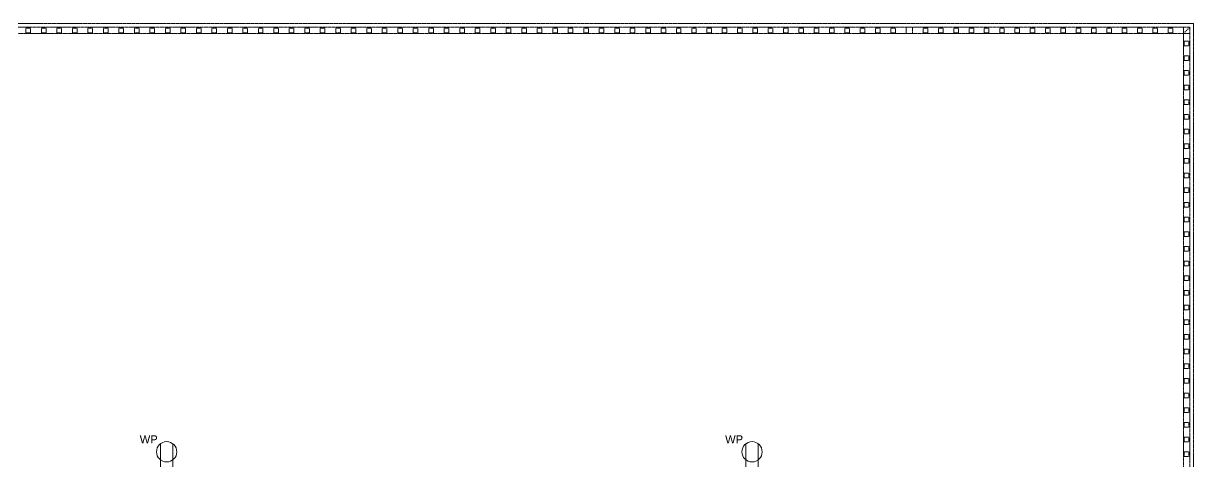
# Model space of a CAD drawing. Header units: inches. Extents: x 99 to 15695, y -7208 to 2559.
# Drawn here: x 11046.4 to 11424, y -6725.2 to -6583.8 of the extents above; entities that cross this region are included whole.
import ezdxf

# ---------------------------------------------------------------- set-up
doc = ezdxf.new("R2010")
doc.units = ezdxf.units.IN
doc.header["$LTSCALE"] = 96
doc.header["$MEASUREMENT"] = 0
doc.linetypes.add('DASHDOTX2', pattern=[2, 1, -0.5, 0, -0.5])
doc.layers.get('0').update_dxf_attribs({"lineweight": 5})
doc.layers.add('Electrical', color=7, linetype='Continuous', lineweight=20, true_color=0xff0a0a)
doc.layers.add('Hatch', color=7, linetype='Continuous', lineweight=0, true_color=0x919191)
doc.styles.get("Standard").update_dxf_attribs({"font": 'arial.ttf'})

# ---------------------------------------------------------------- blocks, each defined once
blk = doc.blocks.new('Duplex (weatherproof)')
at = {"layer": 'Electrical', "transparency": 33554687}
for p, q in [((0.67, 8.29), (0.67, 0)), ((4.65, 8.38), (4.65, 0))]:
    blk.add_line(p, q, dxfattribs=at)
blk.add_circle((2.68, 5.73), 3.25, dxfattribs=at)
at = {"layer": 'Electrical', "transparency": 33554687, "insert": (-5.94, 8.44), "char_height": 2.5628, "width": 5.8568, "attachment_point": 7}
blk.add_mtext('\\fArial|b0|i0|c0|p0;WP\\P', dxfattribs=at)

msp = doc.modelspace()

# ---------------------------------------------------------------- linework, layer by layer
at = {"layer": 'Hatch', "linetype": 'DASHDOTX2', "ltscale": 0.0006, "transparency": 33554687}
for p, q in [((10654.5, -6583.83), (11424, -6583.83)), ((11424, -6583.83), (11424, -6727.83))]:
    msp.add_line(p, q, dxfattribs=at)
for points in [[(10655.75, -6585.08), (11420.75, -6585.08), (11420.75, -6587.08), (10657.75, -6587.08)], [(11047.19, -6586.83), (11047.19, -6585.33), (11048.69, -6585.33), (11048.69, -6586.83)], [(11052.19, -6586.83), (11052.19, -6585.33), (11053.69, -6585.33), (11053.69, -6586.83)], [(11057.19, -6586.83), (11057.19, -6585.33), (11058.69, -6585.33), (11058.69, -6586.83)], [(11062.19, -6586.83), (11062.19, -6585.33), (11063.69, -6585.33), (11063.69, -6586.83)], [(11067.19, -6586.83), (11067.19, -6585.33), (11068.69, -6585.33), (11068.69, -6586.83)], [(11072.19, -6586.83), (11072.19, -6585.33), (11073.69, -6585.33), (11073.69, -6586.83)], [(11077.19, -6586.83), (11077.19, -6585.33), (11078.69, -6585.33), (11078.69, -6586.83)], [(11082.19, -6586.83), (11082.19, -6585.33), (11083.69, -6585.33), (11083.69, -6586.83)], [(11087.19, -6586.83), (11087.19, -6585.33), (11088.69, -6585.33), (11088.69, -6586.83)], [(11092.19, -6586.83), (11092.19, -6585.33), (11093.69, -6585.33), (11093.69, -6586.83)], [(11097.19, -6586.83), (11097.19, -6585.33), (11098.69, -6585.33), (11098.69, -6586.83)], [(11102.19, -6586.83), (11102.19, -6585.33), (11103.69, -6585.33), (11103.69, -6586.83)], [(11107.19, -6586.83), (11107.19, -6585.33), (11108.69, -6585.33), (11108.69, -6586.83)], [(11112.19, -6586.83), (11112.19, -6585.33), (11113.69, -6585.33), (11113.69, -6586.83)], [(11117.19, -6586.83), (11117.19, -6585.33), (11118.69, -6585.33), (11118.69, -6586.83)], [(11122.19, -6586.83), (11122.19, -6585.33), (11123.69, -6585.33), (11123.69, -6586.83)], [(11127.19, -6586.83), (11127.19, -6585.33), (11128.69, -6585.33), (11128.69, -6586.83)], [(11132.19, -6586.83), (11132.19, -6585.33), (11133.69, -6585.33), (11133.69, -6586.83)], [(11137.19, -6586.83), (11137.19, -6585.33), (11138.69, -6585.33), (11138.69, -6586.83)], [(11142.19, -6586.83), (11142.19, -6585.33), (11143.69, -6585.33), (11143.69, -6586.83)], [(11147.19, -6586.83), (11147.19, -6585.33), (11148.69, -6585.33), (11148.69, -6586.83)], [(11152.19, -6586.83), (11152.19, -6585.33), (11153.69, -6585.33), (11153.69, -6586.83)], [(11157.19, -6586.83), (11157.19, -6585.33), (11158.69, -6585.33), (11158.69, -6586.83)], [(11162.19, -6586.83), (11162.19, -6585.33), (11163.69, -6585.33), (11163.69, -6586.83)], [(11167.19, -6586.83), (11167.19, -6585.33), (11168.69, -6585.33), (11168.69, -6586.83)], [(11172.19, -6586.83), (11172.19, -6585.33), (11173.69, -6585.33), (11173.69, -6586.83)], [(11177.19, -6586.83), (11177.19, -6585.33), (11178.69, -6585.33), (11178.69, -6586.83)], [(11182.19, -6586.83), (11182.19, -6585.33), (11183.69, -6585.33), (11183.69, -6586.83)], [(11187.19, -6586.83), (11187.19, -6585.33), (11188.69, -6585.33), (11188.69, -6586.83)], [(11192.19, -6586.83), (11192.19, -6585.33), (11193.69, -6585.33), (11193.69, -6586.83)], [(11197.19, -6586.83), (11197.19, -6585.33), (11198.69, -6585.33), (11198.69, -6586.83)], [(11202.19, -6586.83), (11202.19, -6585.33), (11203.69, -6585.33), (11203.69, -6586.83)], [(11207.19, -6586.83), (11207.19, -6585.33), (11208.69, -6585.33), (11208.69, -6586.83)], [(11212.19, -6586.83), (11212.19, -6585.33), (11213.69, -6585.33), (11213.69, -6586.83)], [(11217.19, -6586.83), (11217.19, -6585.33), (11218.69, -6585.33), (11218.69, -6586.83)], [(11222.19, -6586.83), (11222.19, -6585.33), (11223.69, -6585.33), (11223.69, -6586.83)], [(11227.19, -6586.83), (11227.19, -6585.33), (11228.69, -6585.33), (11228.69, -6586.83)], [(11232.19, -6586.83), (11232.19, -6585.33), (11233.69, -6585.33), (11233.69, -6586.83)], [(11237.19, -6586.83), (11237.19, -6585.33), (11238.69, -6585.33), (11238.69, -6586.83)], [(11242.19, -6586.83), (11242.19, -6585.33), (11243.69, -6585.33), (11243.69, -6586.83)], [(11247.19, -6586.83), (11247.19, -6585.33), (11248.69, -6585.33), (11248.69, -6586.83)], [(11252.14, -6586.83), (11252.14, -6585.33), (11253.64, -6585.33), (11253.64, -6586.83)], [(11257.08, -6586.83), (11257.08, -6585.33), (11258.58, -6585.33), (11258.58, -6586.83)], [(11262.03, -6586.83), (11262.03, -6585.33), (11263.53, -6585.33), (11263.53, -6586.83)], [(11266.97, -6586.83), (11266.97, -6585.33), (11268.47, -6585.33), (11268.47, -6586.83)], [(11271.92, -6586.83), (11271.92, -6585.33), (11273.42, -6585.33), (11273.42, -6586.83)], [(11276.86, -6586.83), (11276.86, -6585.33), (11278.36, -6585.33), (11278.36, -6586.83)], [(11281.81, -6586.83), (11281.81, -6585.33), (11283.31, -6585.33), (11283.31, -6586.83)], [(11286.75, -6586.83), (11286.75, -6585.33), (11288.25, -6585.33), (11288.25, -6586.83)], [(11291.69, -6586.83), (11291.69, -6585.33), (11293.19, -6585.33), (11293.19, -6586.83)], [(11296.64, -6586.83), (11296.64, -6585.33), (11298.14, -6585.33), (11298.14, -6586.83)], [(11301.58, -6586.83), (11301.58, -6585.33), (11303.08, -6585.33), (11303.08, -6586.83)], [(11306.53, -6586.83), (11306.53, -6585.33), (11308.03, -6585.33), (11308.03, -6586.83)], [(11311.47, -6586.83), (11311.47, -6585.33), (11312.97, -6585.33), (11312.97, -6586.83)], [(11316.42, -6586.83), (11316.42, -6585.33), (11317.92, -6585.33), (11317.92, -6586.83)], [(11321.36, -6586.83), (11321.36, -6585.33), (11322.86, -6585.33), (11322.86, -6586.83)], [(11326.31, -6586.83), (11326.31, -6585.33), (11327.81, -6585.33), (11327.81, -6586.83)], [(11331.25, -6587.08), (11331.25, -6585.08), (11333.25, -6585.08), (11333.25, -6587.08)], [(11336.69, -6586.83), (11336.69, -6585.33), (11338.19, -6585.33), (11338.19, -6586.83)], [(11341.64, -6586.83), (11341.64, -6585.33), (11343.14, -6585.33), (11343.14, -6586.83)], [(11346.58, -6586.83), (11346.58, -6585.33), (11348.08, -6585.33), (11348.08, -6586.83)], [(11351.53, -6586.83), (11351.53, -6585.33), (11353.03, -6585.33), (11353.03, -6586.83)], [(11356.47, -6586.83), (11356.47, -6585.33), (11357.97, -6585.33), (11357.97, -6586.83)], [(11361.42, -6586.83), (11361.42, -6585.33), (11362.92, -6585.33), (11362.92, -6586.83)], [(11366.36, -6586.83), (11366.36, -6585.33), (11367.86, -6585.33), (11367.86, -6586.83)], [(11371.31, -6586.83), (11371.31, -6585.33), (11372.81, -6585.33), (11372.81, -6586.83)], [(11376.25, -6586.83), (11376.25, -6585.33), (11377.75, -6585.33), (11377.75, -6586.83)], [(11381.19, -6586.83), (11381.19, -6585.33), (11382.69, -6585.33), (11382.69, -6586.83)], [(11386.14, -6586.83), (11386.14, -6585.33), (11387.64, -6585.33), (11387.64, -6586.83)], [(11391.08, -6586.83), (11391.08, -6585.33), (11392.58, -6585.33), (11392.58, -6586.83)], [(11396.03, -6586.83), (11396.03, -6585.33), (11397.53, -6585.33), (11397.53, -6586.83)], [(11400.97, -6586.83), (11400.97, -6585.33), (11402.47, -6585.33), (11402.47, -6586.83)], [(11405.92, -6586.83), (11405.92, -6585.33), (11407.42, -6585.33), (11407.42, -6586.83)], [(11410.86, -6586.83), (11410.86, -6585.33), (11412.36, -6585.33), (11412.36, -6586.83)], [(11415.81, -6586.83), (11415.81, -6585.33), (11417.31, -6585.33), (11417.31, -6586.83)], [(11422.75, -6585.08), (11422.75, -6587.08), (11420.75, -6587.08), (11420.75, -6585.08)], [(11422.75, -6585.08), (11422.75, -6727.83), (11420.75, -6727.83), (11420.75, -6587.08)], [(11421, -6589.53), (11422.5, -6589.53), (11422.5, -6591.03), (11421, -6591.03)], [(11421, -6594.26), (11422.5, -6594.26), (11422.5, -6595.76), (11421, -6595.76)], [(11421, -6599), (11422.5, -6599), (11422.5, -6600.5), (11421, -6600.5)], [(11421, -6603.73), (11422.5, -6603.73), (11422.5, -6605.23), (11421, -6605.23)], [(11421, -6608.47), (11422.5, -6608.47), (11422.5, -6609.97), (11421, -6609.97)], [(11421, -6613.2), (11422.5, -6613.2), (11422.5, -6614.7), (11421, -6614.7)], [(11421, -6617.94), (11422.5, -6617.94), (11422.5, -6619.44), (11421, -6619.44)], [(11421, -6622.67), (11422.5, -6622.67), (11422.5, -6624.17), (11421, -6624.17)], [(11421, -6627.41), (11422.5, -6627.41), (11422.5, -6628.91), (11421, -6628.91)], [(11421, -6632.14), (11422.5, -6632.14), (11422.5, -6633.64), (11421, -6633.64)], [(11421, -6636.87), (11422.5, -6636.87), (11422.5, -6638.37), (11421, -6638.37)], [(11421, -6641.61), (11422.5, -6641.61), (11422.5, -6643.11), (11421, -6643.11)], [(11421, -6646.34), (11422.5, -6646.34), (11422.5, -6647.84), (11421, -6647.84)], [(11421, -6651.08), (11422.5, -6651.08), (11422.5, -6652.58), (11421, -6652.58)], [(11421, -6655.81), (11422.5, -6655.81), (11422.5, -6657.31), (11421, -6657.31)], [(11421, -6660.55), (11422.5, -6660.55), (11422.5, -6662.05), (11421, -6662.05)], [(11421, -6665.28), (11422.5, -6665.28), (11422.5, -6666.78), (11421, -6666.78)], [(11421, -6670.01), (11422.5, -6670.01), (11422.5, -6671.51), (11421, -6671.51)], [(11421, -6674.75), (11422.5, -6674.75), (11422.5, -6676.25), (11421, -6676.25)], [(11421, -6679.48), (11422.5, -6679.48), (11422.5, -6680.98), (11421, -6680.98)], [(11421, -6684.22), (11422.5, -6684.22), (11422.5, -6685.72), (11421, -6685.72)], [(11421, -6688.95), (11422.5, -6688.95), (11422.5, -6690.45), (11421, -6690.45)], [(11421, -6693.69), (11422.5, -6693.69), (11422.5, -6695.19), (11421, -6695.19)], [(11421, -6698.42), (11422.5, -6698.42), (11422.5, -6699.92), (11421, -6699.92)], [(11421, -6703.16), (11422.5, -6703.16), (11422.5, -6704.66), (11421, -6704.66)], [(11421, -6707.89), (11422.5, -6707.89), (11422.5, -6709.39), (11421, -6709.39)], [(11421, -6712.62), (11422.5, -6712.62), (11422.5, -6714.12), (11421, -6714.12)], [(11421, -6717.36), (11422.5, -6717.36), (11422.5, -6718.86), (11421, -6718.86)], [(11421, -6722.09), (11422.5, -6722.09), (11422.5, -6723.59), (11421, -6723.59)]]:
    msp.add_lwpolyline(points, close=True, dxfattribs=at)

# ---------------------------------------------------------------- block references
at = {"color": 0, "linetype": 'Continuous', "lineweight": 0, "transparency": 33554687, "xscale": 1.007853682684555, "yscale": 1.007853682684555, "zscale": 1.007853682684555}
for p in [(11089.9, -6727.83), (11278.81, -6727.83)]:
    msp.add_blockref('Duplex (weatherproof)', p, dxfattribs=at)

doc.saveas('drawing.dxf')
